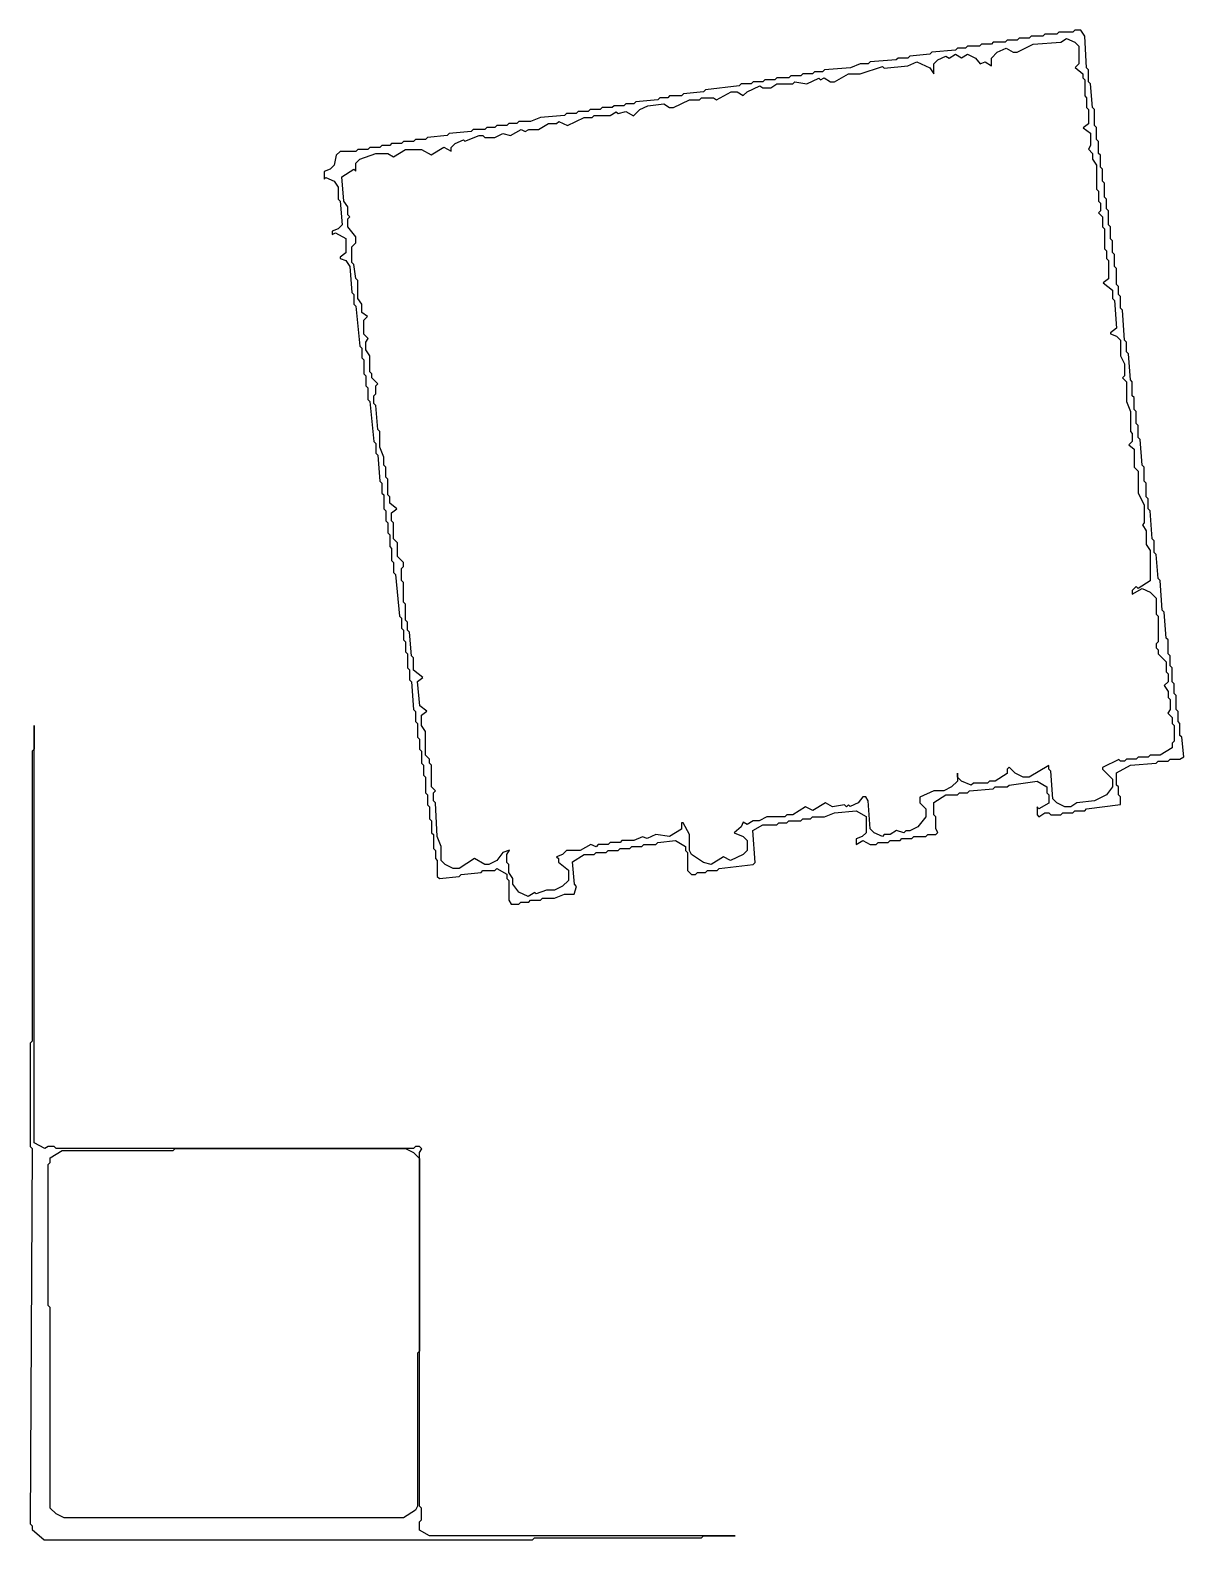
# Model space of a CAD drawing. Header units: millimetres. Extents: x 14 to 159, y 14 to 204.
import ezdxf

# ---------------------------------------------------------------- set-up
doc = ezdxf.new("R2010")
doc.units = ezdxf.units.MM
doc.layers.add('HOLES', color=1, linetype='CONTINUOUS')
doc.layers.add('OUTER', color=3, linetype='CONTINUOUS')

msp = doc.modelspace()

# ---------------------------------------------------------------- linework, layer by layer
at = {"layer": 'HOLES'}
for points in [[(145.75, 202.75), (146.25, 202.25), (146.25, 200), (145.801872, 199.551872), (146.75, 198.767294), (146.75, 198.25), (147, 198), (147, 196), (147.25, 195.75), (147.25, 194.5), (147.5, 194.25), (147.5, 192.476681), (146.809835, 191.963177), (147.75, 191.276902), (147.75, 189.75), (147.467126, 189.282874), (148, 188.75), (148, 188), (148.5, 187.25), (148.5, 184.25), (148.75, 184), (148.75, 182.75), (149, 182.5), (149, 181.5), (148.75, 181.25), (149.25, 180.75), (149.25, 179.5), (149.5, 179.25), (149.5, 176.75), (149.75, 176.5), (149.75, 175.5), (150, 175.25), (150, 172.976681), (149.318378, 172.469533), (150.5, 171.526329), (150.5, 170.5), (150.75, 170.25), (151.014228, 166.737274), (150.25, 166.168665), (150.25, 166.03033), (151, 165.75), (151.5, 165.25), (151.5, 163.25), (152, 162.25), (152, 160.75), (151.75, 160.5), (152.25, 160), (152.25, 157.5), (152.75, 156.25), (152.75, 153.75), (153, 153.5), (153, 152.5), (152.546636, 152.046636), (153.25, 151.523312), (153.25, 149.25), (153.75, 148.75), (153.75, 146), (154.5, 144.5), (154.5, 142.25), (154.261271, 142.011271), (154.75, 141.25), (154.75, 139.5), (155.25, 138.75), (155.25, 134.937094), (153.749798, 134.000202), (153.5, 134.25), (153, 133.75), (153, 133.28052), (154.23743, 133.962552), (155.25, 133.5), (156, 132.75), (156, 130.75), (156.25, 130.5), (156.25, 127.25), (156, 127), (156, 126.5), (156.25, 126.25), (156.25, 125.75), (157.25, 124.75), (157.25, 123.5), (157.5, 123.25), (157.5, 122.25), (157.011271, 121.761271), (157.5, 121), (157.5, 120.25), (157.75, 120), (157.75, 118.75), (157.467126, 118.282874), (158, 117.75), (158, 117), (158.25, 116.75), (158.25, 114.75), (158, 114.5), (158, 113.937094), (156.5, 113), (155.25, 113), (155, 112.75), (153.75, 112.75), (153.5, 112.5), (152.25, 112.5), (152, 112.25), (151.5, 112.25), (151.284469, 112.465531), (149.25, 111.440717), (149.25, 111.25), (150.5, 110), (150.5, 109), (149.75, 108), (148.25, 107.25), (146, 107), (145.25, 106.5), (144.5, 106.5), (143.5, 107), (143, 107.5), (142.75, 111), (142.5, 111.25), (142.5, 111.700419), (140, 110.25), (139.25, 110.25), (138.25, 110.75), (137.5, 111.5), (137.25, 111.25), (137.25, 110.687094), (135.75, 109.75), (135, 109.75), (134.75, 109.5), (133, 109.5), (132.722412, 109.222412), (131.5, 109.75), (131, 110.25), (131, 110.75), (131, 109.75), (130.25, 109), (129.25, 108.5), (128, 108.5), (126.25, 107.724804), (126.25, 107), (127, 106.25), (127, 105.25), (126, 104), (125, 103.5), (124.5, 103.5), (124.247002, 103.247002), (123.314586, 103.521679), (122.5, 103), (121.75, 103), (121.529021, 102.779021), (120.5, 103.25), (120, 103.75), (119.75, 107.25), (119.44954, 107.75), (119.081342, 107.75), (118.5, 107), (117.470979, 106.529021), (117.25, 106.75), (117, 106.5), (116.745239, 106.754761), (115.25, 106.5), (114.354704, 107.002487), (112.788314, 106.024261), (111.854704, 106.502487), (110.25, 105.5), (109.5, 105.5), (109.25, 105.25), (107, 105.25), (106, 104.75), (105.25, 104.75), (104.512694, 104.276082), (103.995446, 104.552905), (103.75, 104), (102.85463, 103.241791), (104, 102.75), (104.5, 102.25), (104.5, 101), (104, 100.5), (102.396843, 99.74672), (101.516728, 100.197545), (99.995414, 99.247469), (99, 99.5), (97.5, 100.5), (97.25, 101), (97.25, 103), (96.441789, 104.5), (96.25, 104.5), (96.25, 103.687099), (94.75, 102.75), (93, 103), (91.911612, 102.506282), (91.338388, 102.743718), (90.25, 102.25), (88.75, 102.25), (88.5, 102), (87.25, 102), (87, 101.75), (85.75, 101.75), (85.478553, 101.478553), (84.813032, 101.754222), (83.5, 101), (81.75, 101), (81.25, 100.5), (80.521447, 100.228553), (80.75, 100), (80.75, 99.524114), (82, 98.526329), (82, 97.25), (81.25, 96.5), (80.25, 96), (79.25, 96), (77.953357, 95.546643), (77.761271, 95.738729), (76.945834, 95.234761), (75.75, 95.75), (75, 96.75), (75, 97.5), (74.5, 98.25), (74.5, 99.25), (74.25, 99.5), (74.25, 100.5), (74.585687, 101.065823), (73.75, 100.75), (73, 99.75), (72, 99.25), (71.5, 99.25), (70.185316, 100.005132), (68.25, 98.75), (67.5, 98.75), (66.5, 99.25), (66, 99.75), (66, 101.5), (65.5, 102.75), (65.25, 107), (65, 107.25), (65, 108.25), (65.25, 108.5), (64.75, 109), (64.75, 111.75), (64.5, 112), (64.5, 112.5), (64, 113), (64, 116), (63.5, 116.75), (63.5, 118.023315), (64.190168, 118.536821), (63.276645, 119.203649), (63.007669, 122.27902), (63.681625, 122.780464), (62.5, 123.723671), (62.5, 125.25), (62.25, 125.5), (62, 128.5), (61.75, 128.75), (61.75, 129.75), (61.5, 130), (61.5, 132), (61.25, 132.25), (61.25, 134.75), (61, 135), (61, 136.5), (61.25, 136.75), (61.25, 137.25), (60.5, 138), (60.5, 139.75), (60, 140.25), (60, 142.25), (59.75, 142.5), (59.75, 143.523315), (60.387924, 143.997949), (59.5, 144.732709), (59.5, 145.5), (59.25, 145.75), (59.25, 147.75), (59, 148), (59, 149.25), (58.75, 149.5), (58.75, 150.5), (58.25, 151.75), (58.25, 153.75), (58, 154), (57.75, 157), (57.5, 157.25), (57.5, 158.25), (57.75, 158.5), (57.75, 159.5), (58, 159.75), (57.25, 160.5), (57.25, 161), (57, 161.25), (57, 163.25), (56.5, 164), (56.5, 165), (56.782872, 165.467128), (56.25, 166), (56.25, 167.75), (56.703362, 168.203362), (56, 168.726685), (56, 169.75), (55.5, 170.5), (55.5, 172.75), (55.25, 173), (55, 174.75), (54.75, 175), (54.75, 177), (55.25, 177.5), (55.25, 178.25), (54.25, 179.5), (54.25, 180.5), (54.5, 180.75), (54.25, 181), (54.25, 182), (53.75, 182.75), (53.480058, 185.800458), (55.000199, 186.749801), (55.25, 186.5), (55.25, 187.5), (55.75, 188), (57.75, 188.75), (59.25, 188.75), (59.964046, 188.290458), (61.5, 189.25), (63.5, 189.25), (64.722451, 188.545704), (66.299655, 189.530685), (67.25, 189.043886), (67.25, 189.5), (67.75, 190), (68.779021, 190.470979), (68.959593, 190.290407), (70.75, 191), (71.25, 191), (71.5, 190.75), (72.75, 190.75), (73.75, 191.25), (74.709325, 191.008101), (76.074543, 191.760566), (76.57785, 191.491204), (77, 191.75), (78.25, 191.75), (79.5, 192.5), (80.5, 192.5), (80.777588, 192.777588), (81.88634, 192.262405), (84, 193.25), (85, 193.25), (85.25, 193.5), (87.25, 193.5), (88.011271, 193.988729), (88.252998, 193.747002), (89.25, 194), (90.212889, 193.462889), (91, 194.25), (92, 194.75), (94, 195), (94.75, 194.5), (95.25, 194.5), (97.25, 195.5), (98.5, 195.5), (98.75, 195.75), (100.25, 195.75), (100.66725, 195.493827), (102.5, 196.5), (103.25, 196.5), (104.011271, 196.011271), (104.5, 196.5), (106.095448, 197.249378), (106.5, 197), (107.5, 197), (108.25, 197.5), (110.25, 197.5), (110.504761, 197.754761), (112, 197.5), (113.52055, 198.22945), (113.72859, 198.02141), (114.19043, 198.268579), (115, 197.75), (115.5, 197.75), (117.25, 198.75), (118.75, 198.75), (121.559026, 199.690974), (121.764137, 199.485863), (124.75, 199.75), (125.848833, 200.248045), (127.5, 199.5), (128, 198.75), (128, 200), (128.5, 200.5), (129.510519, 200.961502), (129.94043, 200.731421), (130.75, 201.231763), (131.5, 200.768237), (132.227307, 201.217738), (133.25, 200.75), (133.829428, 200.00257), (134.45295, 200.260841), (135.25, 199.768237), (135.25, 200.75), (136, 201.5), (137.097618, 202.006117), (138, 201.5), (138.5, 201.5), (140.5, 202.5), (144, 202.75), (144.727307, 203.217738)], [(16.75, 62.312903), (18.25, 63.25), (32.25, 63.25), (32.5, 63.5), (61.5, 63.5), (62.5, 63), (63.250001, 62.249999), (63.249999, 37.999999), (63, 37.75), (63, 18.5), (62.75, 18), (61.25, 17), (18.5, 17), (17.5, 17.5), (16.75, 18.25), (16.750001, 43.499999), (16.5, 43.75), (16.5, 61.5), (16.75, 61.75)]]:
    msp.add_lwpolyline(points, close=True, dxfattribs=at)
at = {"layer": 'OUTER'}
for points in [[(146.518237, 204.25), (145.75, 204.25), (145.5, 204), (143.75, 204), (143.5, 203.75), (142, 203.75), (141.75, 203.5), (140.25, 203.5), (140, 203.25), (138.75, 203.25), (138.5, 203), (137.25, 203), (137, 202.75), (135.5, 202.75), (135.25, 202.5), (134, 202.5), (133.75, 202.25), (132.25, 202.25), (132, 202), (131, 202), (130.75, 201.75), (127.75, 201.5), (127.5, 201.25), (125, 201), (124.75, 200.75), (123.5, 200.75), (123.25, 200.5), (120, 200.25), (119.75, 200), (118.75, 200), (117.5, 199.5), (114.25, 199.25), (114, 199), (113, 199), (112.75, 198.75), (111.5, 198.75), (111.25, 198.5), (110, 198.5), (109.75, 198.25), (108.25, 198.25), (108, 198), (106.75, 198), (106.5, 197.75), (105.25, 197.75), (105, 197.5), (103.75, 197.5), (103.5, 197.25), (99.25, 196.75), (99, 196.5), (96.5, 196.25), (96.25, 196), (94.75, 196), (94.5, 195.75), (93.5, 195.75), (93.25, 195.5), (90.5, 195.25), (90.25, 195), (89.25, 195), (89, 194.75), (87.75, 194.75), (87.5, 194.5), (86.25, 194.5), (86, 194.25), (84.75, 194.25), (84.5, 194), (83.25, 194), (83, 193.75), (81.75, 193.75), (81.5, 193.5), (78.5, 193.25), (77.25, 192.75), (75.75, 192.75), (75.5, 192.5), (74.5, 192.5), (74.25, 192.25), (73, 192.25), (72.75, 192), (71.75, 192), (71.5, 191.75), (70, 191.75), (69.75, 191.5), (67, 191.25), (66.75, 191), (64.25, 190.75), (64, 190.5), (62.75, 190.5), (62.5, 190.25), (61.25, 190.25), (61, 190), (59.75, 190), (59.5, 189.75), (58.5, 189.75), (58.25, 189.5), (57, 189.5), (56.75, 189.25), (55.5, 189.25), (55.25, 189), (53.25, 189), (52.75, 188.5), (52.5, 187.25), (52, 186.75), (51.25, 186.46967), (51.25, 185.5), (51.470979, 185.720979), (52.5, 185.25), (53, 184.5), (53, 183), (53.25, 182.75), (53.503831, 179.753831), (53, 179.25), (52.25, 178.96967), (52.25, 178.532868), (52.675457, 178.760566), (54, 178.03052), (54, 176.226678), (53.25, 175.668655), (53.25, 175.53033), (54, 175.25), (54.5, 174.5), (54.75, 171.25), (55, 171), (55, 169.75), (55.25, 169.5), (55.75, 164.5), (56, 164.25), (56, 163), (56.25, 162.75), (56.25, 161), (56.5, 160.75), (56.5, 159.5), (56.75, 159.25), (56.75, 157.75), (57, 157.5), (57.5, 152.5), (57.75, 152.25), (57.75, 151), (58, 150.75), (58.25, 147.5), (58.5, 147.25), (58.5, 146), (58.75, 145.75), (58.75, 144), (59, 143.75), (59, 142.5), (59.25, 142.25), (59.25, 141), (59.5, 140.75), (59.5, 139.25), (59.75, 139), (59.75, 137.5), (60, 137.25), (60, 136), (60.25, 135.75), (60.75, 130.5), (61, 130.25), (61, 129), (61.25, 128.75), (61.25, 127.5), (61.5, 127.25), (61.5, 126), (61.75, 125.75), (61.75, 124), (62, 123.75), (62, 122.5), (62.25, 122.25), (62.5, 118.75), (62.75, 118.5), (62.75, 117.25), (63, 117), (63, 115.25), (63.25, 115), (63.25, 113.75), (63.5, 113.5), (63.5, 112), (63.75, 111.75), (63.75, 110.5), (64, 110.25), (64, 108.25), (64.25, 108), (64.25, 106.75), (64.5, 106.5), (64.5, 105), (64.75, 104.75), (64.75, 103.25), (65, 103), (65, 101.25), (65.25, 101), (65.25, 100), (65.5, 99.75), (65.5, 97.75), (65.754251, 97.495749), (68.25, 97.75), (68.5, 98), (71, 98.25), (71.25, 98.5), (72.75, 98.5), (72.980325, 98.730325), (74.25, 98.03052), (74.25, 97.5), (74.5, 97.25), (74.5, 94.75), (74.80046, 94.25), (75.75, 94.25), (76, 94.5), (77, 94.5), (77.25, 94.75), (78.5, 94.75), (78.75, 95), (80.25, 95), (81.5, 95.5), (82.746118, 95.5), (83.031442, 96.468558), (82.75, 96.75), (82.497255, 99.561187), (84, 100.5), (85.25, 100.5), (85.5, 100.75), (86.75, 100.75), (87, 101), (88.25, 101), (88.5, 101.25), (89.75, 101.25), (90, 101.5), (91.25, 101.5), (91.5, 101.75), (93, 101.75), (93.25, 102), (95.5, 102.25), (96.75, 101.53052), (96.75, 101), (97, 100.75), (97, 98.5), (97.5, 98), (98, 98), (98.25, 98.25), (99.25, 98.25), (99.5, 98.5), (100.75, 98.5), (101, 98.75), (105.25, 99.25), (105.50314, 99.50314), (105.236831, 103.523261), (106.5, 104.25), (108.25, 104.25), (108.5, 104.5), (109.5, 104.5), (109.75, 104.75), (111.25, 104.75), (111.5, 105), (112.5, 105), (112.75, 105.25), (114.25, 105.25), (115.5, 105.75), (118.25, 106), (119.5, 105.28052), (119.5, 103.25), (119, 102.75), (118.25, 102.46967), (118.25, 101.768237), (119.065787, 102.272421), (120, 101.75), (120.75, 101.75), (121, 102), (122.25, 102), (122.5, 102.25), (123.75, 102.25), (124, 102.5), (125.25, 102.5), (125.5, 102.75), (127, 102.75), (127.25, 103), (128.25, 103), (128.532874, 103.282874), (128.25, 103.75), (128.25, 105.25), (128, 105.5), (128, 107.062906), (129.5, 108), (131, 108), (131.25, 108.25), (132.25, 108.25), (132.5, 108.5), (135.5, 108.75), (135.75, 109), (137.25, 109), (137.5, 109.25), (141, 109.75), (142.25, 109.03052), (142.25, 108.25), (142.5, 108), (142.5, 106.96948), (141.230325, 106.269675), (141, 106.5), (141, 105.5), (141.238729, 105.261271), (142, 105.75), (142.5, 105.75), (142.75, 105.5), (144, 105.5), (144.25, 105.75), (145.5, 105.75), (145.75, 106), (147, 106), (147.25, 106.25), (151.5, 106.782255), (151.5, 107.75), (151.25, 108), (151.25, 109), (151, 109.25), (151, 110.78756), (152.75, 111.75), (156, 112), (156.25, 112.25), (157.5, 112.25), (157.75, 112.5), (159, 112.5), (159.482363, 112.791029), (159.25, 115.25), (159, 115.5), (159, 117), (158.75, 117.25), (158.75, 118.5), (158.5, 118.75), (158.5, 120.5), (158.25, 120.75), (158.25, 122), (158, 122.25), (158, 124), (157.75, 124.25), (157.75, 125.5), (157.5, 125.75), (157.5, 127.5), (157.25, 127.75), (157, 131), (156.75, 131.25), (156.5, 135), (156.25, 135.25), (156, 138.25), (155.75, 138.5), (155.75, 140), (155.5, 140.25), (155.25, 143.75), (155, 144), (155, 145.25), (154.75, 145.5), (154.75, 147.25), (154.5, 147.5), (154.5, 149.25), (154.25, 149.5), (154, 152.75), (153.75, 153), (153.75, 154.5), (153.5, 154.75), (153.5, 156.25), (153.25, 156.5), (153.25, 158), (153, 158.25), (153, 160), (152.75, 160.25), (152.5, 163.5), (152.25, 163.75), (152.25, 165), (152, 165.25), (151.75, 169), (151.5, 169.25), (151.5, 170.75), (151.25, 171), (151.25, 172), (151, 172.25), (151, 174.25), (150.75, 174.5), (150.75, 176), (150.5, 176.25), (150.5, 177.75), (150.25, 178), (150.25, 179.5), (150, 179.75), (150, 181.5), (149.75, 181.75), (149.75, 183), (149.5, 183.25), (149.5, 185), (149.25, 185.25), (149.25, 186.75), (149, 187), (149, 188.5), (148.75, 188.75), (148.75, 190.25), (148.5, 190.5), (148.5, 192), (148.25, 192.25), (148.25, 194.25), (148, 194.5), (147.75, 197.5), (147.5, 197.75), (147.5, 199.25), (147.25, 199.5), (147, 203.5)], [(14.75, 116.75), (14.75, 113.75), (14.500001, 113.500001), (14.499999, 76.999999), (14.25, 76.75), (14.25, 63.75), (14.488457, 63.511543), (14.240677, 16.259323), (14.5, 16), (14.5, 15.537087), (16, 14.25), (77.5, 14.25), (77.75, 14.5), (98.75, 14.5), (99, 14.75), (103, 14.75), (64.5, 14.75), (63.25, 15.46948), (63.25, 16.5), (63.5, 16.75), (63.5, 18.25), (63.249999, 18.500001), (63.25, 63), (63.532872, 63.467128), (63.25, 63.75), (62.75, 63.75), (62.5, 63.5), (17.5, 63.5), (17.25, 63.75), (16.5, 63.75), (16.07455, 63.48943), (14.749999, 64.219481)]]:
    msp.add_lwpolyline(points, close=True, dxfattribs=at)

doc.saveas('drawing.dxf')
